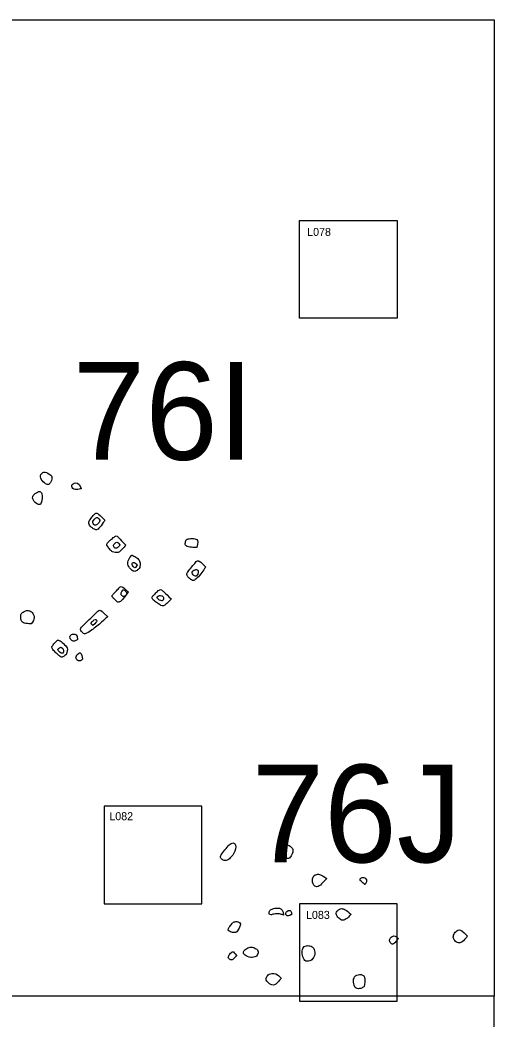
# Model space of a CAD drawing. Extents: x -453 to 184, y -334 to 300.
# Drawn here: x 51.4 to 99.9, y 98.2 to 200.5 of the extents above; entities that cross this region are included whole.
import ezdxf

# ---------------------------------------------------------------- set-up
doc = ezdxf.new("R2010")
doc.units = 0
for name, color, linetype in [('Feature Numbers', 7, 'Continuous'), ('House Site Numbers', 7, 'Continuous'), ('Pit Unid Feature', 7, 'Continuous'), ('Postholes', 7, 'Continuous'), ('Quadrat ID', 7, 'Continuous'), ('Quadrats', 7, 'Continuous')]:
    doc.layers.add(name, color=color, linetype=linetype)

msp = doc.modelspace()

# ---------------------------------------------------------------- linework, layer by layer
at = {"layer": 'Feature Numbers'}
msp.add_lwpolyline([(-0.09, 200.54), (99.91, 200.54), (99.91, 100.54), (-0.09, 100.54)], dxfattribs=at)
at = {"layer": 'Pit Unid Feature'}
for points in [[(54.48, 153.16), (54.81, 153.69), (54.32, 154.08), (53.79, 154.28), (53.45, 153.99), (53.45, 153.48), (54.01, 152.94), (54.39, 152.94), (54.48, 153.16), (54.48, 153.16), (54.48, 153.16)], [(57.64, 152.52), (57.39, 153.17), (56.82, 153.17), (56.57, 152.72), (56.97, 152.35), (57.64, 152.52), (57.64, 152.52), (57.64, 152.52)], [(53.46, 150.88), (53.68, 151.45), (53.65, 152.1), (53.33, 152.32), (52.74, 151.91), (52.57, 151.5), (53.06, 150.89), (53.46, 150.88), (53.46, 150.88), (53.46, 150.88)], [(69.47, 146.49), (69.6, 147.01), (69.56, 147.39), (68.99, 147.41), (68.39, 147.39), (68.28, 147), (68.28, 146.61), (68.94, 146.49), (69.47, 146.49), (69.47, 146.49), (69.47, 146.49)], [(57.26, 137.07), (57.23, 137.55), (56.8, 137.71), (56.45, 137.44), (56.45, 137.21), (56.74, 136.85), (57.04, 136.9), (57.26, 137.07), (57.26, 137.07), (57.26, 137.07)], [(57.78, 135.09), (57.67, 135.65), (57.45, 135.78), (57.08, 135.4), (57.08, 135), (57.45, 134.82), (57.7, 134.95), (57.78, 135.09), (57.78, 135.09), (57.78, 135.09)], [(73.2, 115.04), (73.47, 115.54), (73.5, 116.08), (73.18, 116.3), (72.82, 116.08), (72.35, 115.51), (71.9, 114.95), (71.85, 114.73), (72.05, 114.5), (72.48, 114.34), (72.93, 114.7), (73.2, 115.04), (73.2, 115.04), (73.2, 115.04)], [(78.95, 114.66), (79.49, 115.36), (79.11, 115.88), (78.75, 116.12), (78.3, 115.65), (77.87, 115.04), (78.45, 114.57), (78.95, 114.66), (78.95, 114.66), (78.95, 114.66)], [(82.78, 112.58), (82.22, 112.97), (81.7, 113.12), (81.2, 112.61), (81.41, 111.79), (81.9, 111.64), (82.35, 112.15), (82.78, 112.58), (82.78, 112.58), (82.78, 112.58)], [(86.7, 111.95), (87, 112.38), (86.64, 112.74), (86.32, 112.67), (86.07, 112.43), (86.7, 111.95), (86.7, 111.95), (86.7, 111.95)], [(78.35, 108.83), (78.33, 109.3), (77.95, 109.63), (77.25, 109.5), (76.93, 109.33), (76.83, 108.98), (77.01, 108.79), (77.36, 108.97), (77.97, 108.98), (78.35, 108.83), (78.35, 108.83), (78.35, 108.83)], [(79.17, 108.87), (79.17, 109.27), (78.98, 109.38), (78.56, 109.16), (78.6, 108.8), (78.84, 108.69), (79.17, 108.87), (79.17, 108.87), (79.17, 108.87)], [(85.26, 108.91), (84.75, 109.38), (84.25, 109.59), (83.9, 109.31), (83.63, 108.97), (84.01, 108.5), (84.39, 108.2), (84.92, 108.52), (85.26, 108.91), (85.26, 108.91), (85.26, 108.91)], [(73.56, 107.11), (74, 107.74), (73.95, 108.13), (73.41, 108.19), (73.16, 108.09), (72.93, 107.76), (72.66, 107.43), (72.66, 107.22), (73.15, 107.02), (73.54, 107.08), (73.56, 107.11), (73.56, 107.11), (73.56, 107.11)], [(90.1, 106.42), (89.83, 106.73), (89.55, 106.73), (89.21, 106.44), (89.18, 106.12), (89.48, 105.75), (89.77, 106.01), (90.1, 106.42), (90.1, 106.42), (90.1, 106.42)], [(97.18, 106.67), (96.68, 107.26), (96.3, 107.38), (95.91, 107.1), (95.7, 106.66), (95.78, 106.3), (96.15, 105.95), (96.63, 105.96), (97.18, 106.67), (97.18, 106.67), (97.18, 106.67)], [(75.6, 104.62), (75.93, 105.14), (75.38, 105.49), (74.97, 105.62), (74.45, 105.32), (74.18, 105.07), (74.32, 104.74), (75.01, 104.39), (75.6, 104.62), (75.6, 104.62), (75.6, 104.62)], [(81.25, 104.24), (81.55, 104.57), (81.6, 105.05), (81.42, 105.58), (80.94, 105.73), (80.43, 105.68), (80.22, 105.19), (80.3, 104.55), (80.58, 103.97), (81.25, 104.24), (81.25, 104.24), (81.25, 104.24)], [(73.54, 104.68), (73.32, 104.95), (73.19, 105.2), (72.84, 104.84), (72.62, 104.47), (72.87, 104.25), (73.13, 104.2), (73.54, 104.68), (73.54, 104.68), (73.54, 104.68)], [(78.11, 102.36), (77.71, 102.83), (77.08, 102.94), (76.67, 102.63), (76.49, 102.27), (76.76, 101.88), (77.31, 101.53), (77.81, 101.97), (78.11, 102.36), (78.11, 102.36), (78.11, 102.36)], [(86.61, 101.51), (86.71, 102.16), (86.68, 102.74), (85.94, 102.77), (85.49, 102.44), (85.52, 101.78), (85.73, 101.26), (86.31, 101.29), (86.61, 101.51), (86.61, 101.51), (86.61, 101.51)]]:
    msp.add_open_spline(points, degree=3, dxfattribs=at)
at = {"layer": 'Postholes'}
for points in [[(60.06, 149.3), (59.6, 149.74), (59.31, 149.98), (59.15, 150.04), (58.89, 149.82), (58.53, 149.34), (58.41, 149.19), (58.42, 149), (58.48, 148.76), (58.64, 148.59), (58.9, 148.4), (59.2, 148.25), (59.51, 148.47), (60.06, 149.3), (60.06, 149.3), (60.06, 149.3)], [(59.56, 149.27), (59.4, 149.51), (59.22, 149.63), (58.97, 149.38), (58.8, 149.13), (58.8, 149.04), (58.93, 148.84), (59.08, 148.7), (59.44, 148.98), (59.56, 149.27), (59.56, 149.27), (59.56, 149.27)], [(62.21, 146.73), (61.49, 147.49), (61.27, 147.69), (61.18, 147.69), (60.84, 147.45), (60.43, 147.07), (60.21, 146.84), (60.31, 146.64), (60.63, 146.23), (60.83, 146.03), (61.11, 145.97), (61.47, 145.98), (61.6, 146.08), (62.21, 146.73), (62.21, 146.73), (62.21, 146.73)], [(61.58, 146.75), (61.35, 147.13), (61.06, 146.93), (60.88, 146.67), (61.1, 146.34), (61.48, 146.51), (61.58, 146.75), (61.58, 146.75), (61.58, 146.75)], [(62.83, 145.7), (62.49, 145.34), (62.37, 144.99), (62.44, 144.54), (62.89, 144.07), (63.2, 144), (63.5, 144.26), (63.64, 144.45), (63.67, 144.66), (63.66, 145.11), (63.38, 145.44), (62.83, 145.7), (62.83, 145.7), (62.83, 145.7)], [(63.37, 144.7), (63.17, 144.96), (62.95, 144.95), (62.81, 144.89), (62.86, 144.63), (63.07, 144.42), (63.17, 144.39), (63.37, 144.7), (63.37, 144.7), (63.37, 144.7)], [(70.37, 144.51), (69.92, 144.97), (69.57, 145.24), (69.39, 145), (68.98, 144.51), (68.54, 143.99), (68.39, 143.72), (68.61, 143.38), (68.94, 143.16), (69.13, 143.06), (69.48, 143.31), (70.03, 143.95), (70.37, 144.51), (70.37, 144.51), (70.37, 144.51)], [(69.42, 143.56), (69.69, 143.88), (69.6, 144.25), (69.29, 144.23), (69.02, 144.08), (68.95, 143.88), (69.09, 143.69), (69.25, 143.56), (69.42, 143.56), (69.42, 143.56), (69.42, 143.56)], [(62.46, 141.91), (62.07, 142.29), (61.77, 142.59), (61.5, 142.34), (61.15, 141.95), (60.82, 141.6), (60.75, 141.52), (60.93, 141.27), (61.27, 140.96), (61.47, 140.82), (61.81, 141.08), (62.46, 141.91), (62.46, 141.91), (62.46, 141.91)], [(61.94, 142.14), (61.69, 141.91), (61.69, 141.61), (62, 141.4), (62.28, 141.66), (62.36, 141.8), (62.03, 142.19), (61.94, 142.14), (61.94, 142.14), (61.94, 142.14)], [(66.87, 141.21), (66.14, 141.89), (65.81, 142.27), (65.54, 142.1), (65.17, 141.74), (64.93, 141.48), (64.83, 141.38), (65, 141.12), (65.47, 140.75), (65.83, 140.54), (66.02, 140.45), (66.39, 140.72), (66.87, 141.21), (66.87, 141.21), (66.87, 141.21)], [(65.93, 141.02), (66.06, 141.14), (66.12, 141.38), (65.87, 141.59), (65.64, 141.59), (65.38, 141.42), (65.39, 141.3), (65.67, 141.07), (65.93, 141.02), (65.93, 141.02), (65.93, 141.02)], [(52.51, 138.66), (52.93, 139.17), (52.77, 139.67), (52.47, 139.99), (52.12, 140.06), (51.78, 139.95), (51.43, 139.7), (51.43, 139.37), (51.46, 138.94), (51.76, 138.71), (52.51, 138.66), (52.51, 138.66), (52.51, 138.66)], [(60.32, 139.41), (59.78, 139.95), (59.54, 140.19), (59.16, 139.79), (58.43, 139.08), (57.83, 138.49), (57.44, 138.15), (57.74, 137.8), (57.99, 137.55), (58.63, 137.95), (59.85, 138.93), (60.32, 139.41), (60.32, 139.41), (60.32, 139.41)], [(58.83, 138.51), (59.13, 138.78), (59.28, 138.95), (59.16, 139.15), (58.95, 139.12), (58.67, 138.8), (58.61, 138.67), (58.83, 138.51), (58.83, 138.51), (58.83, 138.51)], [(56.14, 135.59), (56.25, 136.08), (56.22, 136.26), (55.66, 136.79), (55.28, 137.09), (55, 136.82), (54.67, 136.41), (54.58, 136.28), (54.75, 135.97), (55.2, 135.56), (55.49, 135.31), (55.68, 135.19), (55.98, 135.43), (56.14, 135.59), (56.14, 135.59), (56.14, 135.59)], [(55.8, 135.68), (55.88, 135.88), (55.74, 136.23), (55.52, 136.31), (55.3, 136.15), (55.21, 136.05), (55.35, 135.83), (55.57, 135.62), (55.8, 135.68), (55.8, 135.68), (55.8, 135.68)]]:
    msp.add_open_spline(points, degree=3, dxfattribs=at)
at = {"layer": 'Quadrat ID'}
for p, q in [((80, 180), (80, 180)), ((80, 180), (80, 180)), ((80, 180), (80, 180)), ((80, 180), (80, 180)), ((90, 180), (90, 180)), ((90, 180), (90, 180)), ((90, 180), (90, 180)), ((90, 180), (90, 180)), ((80, 170), (80, 170)), ((80, 170), (80, 170)), ((80, 170), (80, 170)), ((80, 170), (80, 170)), ((90, 170), (90, 170)), ((90, 170), (90, 170)), ((90, 170), (90, 170)), ((90, 170), (90, 170)), ((60, 120), (60, 120)), ((60, 120), (60, 120)), ((60, 120), (60, 120)), ((60, 120), (60, 120)), ((70, 120), (70, 120)), ((70, 120), (70, 120)), ((70, 120), (70, 120)), ((70, 120), (70, 120)), ((60, 110), (60, 110)), ((60, 110), (60, 110)), ((60, 110), (60, 110)), ((60, 110), (60, 110)), ((70, 110), (70, 110)), ((70, 110), (70, 110)), ((70, 110), (70, 110)), ((70, 110), (70, 110)), ((80, 110), (80, 110)), ((80, 110), (80, 110)), ((80, 110), (80, 110)), ((80, 110), (80, 110)), ((90, 110), (90, 110)), ((90, 110), (90, 110)), ((90, 110), (90, 110)), ((90, 110), (90, 110)), ((80, 100), (80, 100)), ((80, 100), (80, 100)), ((80, 100), (80, 100)), ((80, 100), (80, 100)), ((90, 100), (90, 100)), ((90, 100), (90, 100)), ((90, 100), (90, 100)), ((90, 100), (90, 100))]:
    msp.add_line(p, q, dxfattribs=at)
at = {"layer": 'Quadrats'}
for points in [[(80, 180), (90, 180), (90, 170), (80, 170)], [(60, 120), (60, 110), (70, 110), (70, 120)], [(80, 110), (80, 100), (90, 100), (90, 110)]]:
    msp.add_lwpolyline(points, close=True, dxfattribs=at)
msp.add_lwpolyline([(-0.09, 100.54), (-0.09, 0.54), (99.91, 0.54), (99.91, 100.54)], dxfattribs=at)

# ---------------------------------------------------------------- texts
at = {"layer": 'House Site Numbers'}
for s, p in [('76I', (56.75, 155.48)), ('76J', (75.07, 114.24))]:
    msp.add_text(s, height=10, dxfattribs=at).set_placement(p)
at = {"layer": 'Quadrat ID'}
for s, p in [('L078', (80.77, 178.41)), ('L082', (60.51, 118.55)), ('L083', (80.65, 108.44))]:
    msp.add_text(s, height=0.82, dxfattribs=at).set_placement(p)

doc.saveas('drawing.dxf')
